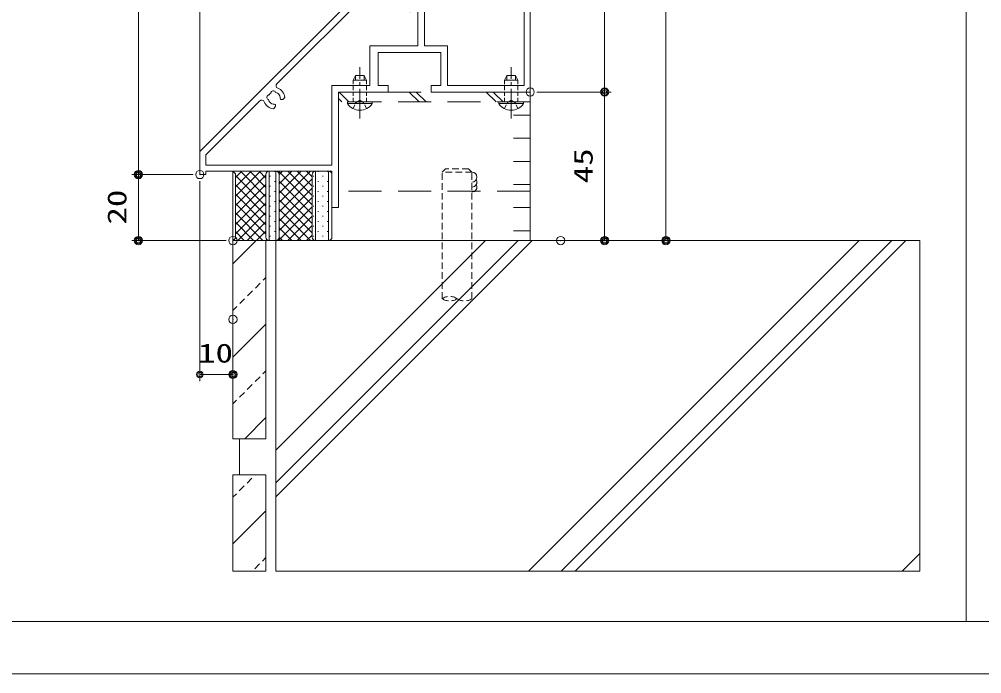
# Model space of a CAD drawing. Units: millimetres, scale not verified. Extents: x -584 to 584, y -818 to 818.
# Drawn here: x -264.2 to 27.2, y -818.1 to -619.9 of the extents above; entities that cross this region are included whole.
import ezdxf
from ezdxf.enums import TextEntityAlignment as Align

# ---------------------------------------------------------------- set-up
doc = ezdxf.new("R2010")
doc.units = ezdxf.units.MM
doc.header["$LTSCALE"] = 5
doc.header["$PDMODE"] = 32
doc.header["$PDSIZE"] = 2.5
for name, pattern in [('CHAIN2', [12, 9, -1, 1, -1]), ('DASHED1', [1.8, 1.2, -0.6]), ('DASHED2', [3, 2, -1])]:
    doc.linetypes.add(name, pattern=pattern)
for name, color, linetype, lineweight in [('0-0_Defpoints', 7, 'Continuous', 9), ('0-1_KATAZAI', 7, 'Continuous', 9), ('0-2_0', 7, 'Continuous', 9), ('0-4_USERZ', 3, 'Continuous', 9), ('0-A_PARTS2', 134, 'Continuous', 9), ('0-B_SYMBOLS2', 134, 'Continuous', 9), ('0-C_補助線', 134, 'Continuous', 9), ('0-E_PARTS3', 134, 'Continuous', 9), ('1-0_osamari-u-', 4, 'Continuous', 9)]:
    doc.layers.add(name, color=color, linetype=linetype, lineweight=lineweight)
doc.styles.add('ＭＳ ゴシック', font='')
doc.styles.get('ＭＳ ゴシック').set_extended_font_data('MS Gothic')

# ---------------------------------------------------------------- blocks, each defined once
blk = doc.blocks.new('U22')
at = {"layer": '0-A_PARTS2'}
for p, q in [((55, 0), (65, 0)), ((125, 0), (65, 0)), ((125, 0), (145, 0)), ((50, -5), (50, -100)), ((50, -100), (50, -5)), ((70, -5), (70, -100)), ((70, -5), (70, -100)), ((120, -100), (120, -5)), ((120, -100), (120, -5)), ((150, -5), (150, -100)), ((55, -105), (0, -105)), ((65, -105), (55, -105)), ((65, -105), (125, -105)), ((145, -105), (125, -105))]:
    blk.add_line(p, q, dxfattribs=at)
blk.add_lwpolyline([(0, -105), (3.75, -101.25), (3.75, -3.75), (0, 0), (55, 0)], dxfattribs=at)
for centre, start, end in [((55, -5), 90, 180), ((55, -5), 90, 180), ((65, -5), 0, 90), ((65, -5), 0, 90), ((125, -5), 90, 180), ((125, -5), 90, 180), ((145, -5), 0, 90), ((55, -100), 180, 270), ((55, -100), 180, 270), ((65, -100), 270, 0), ((65, -100), 270, 0), ((125, -100), 180, 270), ((125, -100), 180, 270), ((145, -100), 270, 0)]:
    blk.add_arc(centre, 5, start, end, dxfattribs=at)
at = {"layer": '0-B_SYMBOLS2'}
for p, q in [((41.74, 0), (3.75, -37.99)), ((27.6, 0), (3.75, -23.85)), ((13.46, 0), (3.75, -9.71)), ((50, -38.7), (11.3, 0)), ((50, -24.56), (25.44, 0)), ((50, -10.42), (39.58, 0)), ((53.87, -0.14), (53.72, 0)), ((55, 0), (65, 0)), ((63.38, -0.72), (63.38, 0)), ((125, 0), (65, 0)), ((120, -51.01), (68.99, 0)), ((117.57, 0), (70, -47.57)), ((103.43, 0), (70, -33.43)), ((89.29, 0), (70, -19.29)), ((75.15, 0), (70, -5.15)), ((120, -36.86), (83.14, 0)), ((120, -22.72), (97.28, 0)), ((120, -8.58), (111.42, 0)), ((125, 0), (145, 0)), ((129.23, -0.72), (129.23, 0)), ((143.38, -0.72), (143.38, 0)), ((50, -5.88), (3.75, -52.13)), ((50, -52.85), (3.75, -6.6)), ((50, -5), (50, -100)), ((50, -100), (50, -5)), ((56.3, -7.8), (56.3, -6.8)), ((70, -5), (70, -100)), ((70, -5), (70, -100)), ((120, -11.72), (70, -61.72)), ((120, -100), (120, -5)), ((120, -100), (120, -5)), ((122.15, -7.8), (122.15, -6.8)), ((136.3, -7.8), (136.3, -6.8)), ((150, -5), (150, -100)), ((50, -20.02), (3.75, -66.27)), ((50, -66.99), (3.75, -20.74)), ((56.3, -22.95), (56.3, -21.95)), ((63.38, -15.87), (63.38, -14.87)), ((120, -65.15), (70, -15.15)), ((120, -25.86), (70, -75.86)), ((122.15, -22.95), (122.15, -21.95)), ((129.23, -15.87), (129.23, -14.87)), ((136.3, -22.95), (136.3, -21.95)), ((143.38, -15.87), (143.38, -14.87)), ((50, -34.17), (3.75, -80.42)), ((50, -81.13), (3.75, -34.88)), ((56.3, -38.1), (56.3, -37.1)), ((63.38, -31.02), (63.38, -30.02)), ((120, -79.29), (70, -29.29)), ((120, -40), (70, -90)), ((120, -93.43), (70, -43.43)), ((122.15, -38.1), (122.15, -37.1)), ((129.23, -31.02), (129.23, -30.02)), ((136.3, -38.1), (136.3, -37.1)), ((143.38, -31.02), (143.38, -30.02)), ((50, -48.31), (3.75, -94.56)), ((50, -95.27), (3.75, -49.02)), ((56.3, -53.25), (56.3, -52.25)), ((63.38, -46.17), (63.38, -45.17)), ((120, -54.14), (69.14, -105)), ((117.43, -105), (70, -57.57)), ((122.15, -53.25), (122.15, -52.25)), ((129.23, -46.17), (129.23, -45.17)), ((136.3, -53.25), (136.3, -52.25)), ((143.38, -46.17), (143.38, -45.17)), ((45.58, -105), (3.75, -63.17)), ((50, -62.45), (7.45, -105)), ((56.3, -68.4), (56.3, -67.4)), ((63.38, -61.32), (63.38, -60.32)), ((103.28, -105), (70, -71.72)), ((120, -68.28), (83.28, -105)), ((122.15, -68.4), (122.15, -67.4)), ((129.23, -61.32), (129.23, -60.32)), ((136.3, -68.4), (136.3, -67.4)), ((143.38, -61.32), (143.38, -60.32)), ((31.44, -105), (3.75, -77.31)), ((50, -76.59), (21.59, -105)), ((56.3, -83.55), (56.3, -82.55)), ((63.38, -76.47), (63.38, -75.47)), ((89.14, -105), (70, -85.86)), ((120, -82.43), (97.43, -105)), ((122.15, -83.55), (122.15, -82.55)), ((129.23, -76.47), (129.23, -75.47)), ((136.3, -83.55), (136.3, -82.55)), ((143.38, -76.47), (143.38, -75.47)), ((17.3, -105), (3.75, -91.45)), ((50, -90.73), (35.73, -105)), ((56.3, -98.7), (56.3, -97.7)), ((63.38, -91.62), (63.38, -90.62)), ((75, -105), (70, -100)), ((120, -96.57), (111.57, -105)), ((122.15, -98.7), (122.15, -97.7)), ((129.23, -91.62), (129.23, -90.62)), ((136.3, -98.7), (136.3, -97.7)), ((143.38, -91.62), (143.38, -90.62)), ((55, -105), (0, -105)), ((3.16, -105), (1.58, -103.42)), ((51.41, -103.47), (49.88, -105)), ((65, -105), (55, -105)), ((65, -105), (125, -105)), ((145, -105), (125, -105))]:
    blk.add_line(p, q, dxfattribs=at)
blk.add_lwpolyline([(0, -105), (3.75, -101.25), (3.75, -3.75), (0, 0), (55, 0)], dxfattribs=at)
for centre, start, end in [((55, -5), 90, 180), ((55, -5), 90, 180), ((65, -5), 0, 90), ((65, -5), 0, 90), ((125, -5), 90, 180), ((125, -5), 90, 180), ((145, -5), 0, 90), ((55, -100), 180, 270), ((55, -100), 180, 270), ((65, -100), 270, 0), ((65, -100), 270, 0), ((125, -100), 180, 270), ((125, -100), 180, 270), ((145, -100), 270, 0)]:
    blk.add_arc(centre, 5, start, end, dxfattribs=at)
at = {"layer": '0-C_補助線'}
for p, q in [((0, -105), (0, 0)), ((55, -105), (55, 0)), ((65, 0), (65, -105)), ((125, -105), (125, 0)), ((145, 0), (145, -105))]:
    blk.add_line(p, q, dxfattribs=at)
blk = doc.blocks.new('U24')
at = {"layer": '0-E_PARTS3', "linetype": 'DASHED2'}
for p, q in [((-17.5, 0), (-22.5, -5)), ((-22.5, -196.53), (-22.5, -5)), ((22.5, -5), (-22.5, -5)), ((22.5, -196.53), (22.5, -5))]:
    blk.add_line(p, q, dxfattribs=at)
blk.add_lwpolyline([(22.5, -5), (17.5, 0), (-17.5, 0)], dxfattribs=at)
at = {"layer": '0-E_PARTS3'}
for centre, end in [((22.5, -12.5), 90.00151), ((22.5, -20), 30.00151), ((22.5, -27.5), 30.00151)]:
    blk.add_arc(centre, 7.5, 270.00151, end, dxfattribs=at)
at = {"layer": '0-E_PARTS3', "linetype": 'DASHED2'}
for centre, radius, start, end in [((-11.25, -213.08), 20.01, 55.78298, 124.22003), ((-11.25, -179.99), 20.01, 235.78298, 304.22004), ((11.25, -180.01), 19.99, 235.76229, 304.24073)]:
    blk.add_arc(centre, radius, start, end, dxfattribs=at)
blk = doc.blocks.new('DOT1')
at = {"layer": '0-2_0'}
blk.add_line((0, 0), (-5, 0), dxfattribs=at)
for radius in [2.5, 1.62]:
    blk.add_circle((0, 0), radius, dxfattribs=at)
blk = doc.blocks.new('WAKU-D1')
at = {"layer": '0-1_KATAZAI'}
for p, q in [((195, -9), (195, -160)), ((-21.25, -18.5), (-25, -18.5)), ((-20.34, -18.89), (-19.66, -19.61)), ((-17.5, -18.75), (-17.5, -17.5)), ((-2.5, -42.5), (-22.5, -42.5)), ((195, -160), (379.99, -160)), ((379.99, -170), (328.07, -170)), ((379.99, -242.5), (379.99, -170)), ((570, -491), (575, -491)), ((575, -491), (575, -500))]:
    blk.add_line(p, q, dxfattribs=at)
for points in [[(0, -40), (0, 0), (450.01, 0)], [(450.01, 0), (450.01, -150), (440.01, -150), (440.01, -134.99), (389.99, -134.99), (389.99, -230), (440.01, -230), (440.01, -215), (450.01, -215), (450.01, -290)], [(-22.5, -12.5), (-32.5, -12.5), (-32.5, -47.5)], [(575, -500), (540, -500), (290, -250), (290, -170), (195, -170), (195, -215), (244.98, -215), (244.98, -225), (185, -225), (185, -9), (150, -9), (150, -40), (142.5, -40), (142.5, -9), (29.94, -9)], [(440.01, -124.99), (440.01, -9), (195, -9)], [(-25, -40), (-25, -30.5), (-22, -27.5), (-25, -24.5), (-25, -18.5)], [(23.98, -21.93), (23.53, -21.48), (21.56, -21.14)], [(30.5, -20.43), (30.5, -22.25), (28.5, -24.25), (27.81, -24.25), (26.39, -23.66)], [(19.02, -38.95), (19.59, -39.21), (21.56, -38.86)], [(26.39, -36.34), (27.81, -35.75), (28.5, -35.75), (30.5, -37.75), (30.5, -41.5)], [(33, -44), (45, -44), (45, -50), (-30, -50)], [(379.99, -160), (379.99, -124.99), (440.01, -124.99)], [(319.87, -177.33), (321.02, -178.97), (321.02, -179.6)], [(321.5, -182.53), (322.09, -183.95), (322.58, -184.44), (325.4, -184.44), (328.46, -181.38)], [(300, -198.06), (300, -245.86), (437.68, -383.54)], [(309.61, -191.02), (308.98, -191.01), (307.34, -189.87)], [(311.39, -198.46), (314.44, -195.4), (314.44, -192.57), (313.95, -192.08), (312.53, -191.49)], [(561, -300), (440.01, -300), (440.01, -242.5), (379.99, -242.5)], [(450.01, -290), (625, -290), (625, -300), (570, -300), (570, -491)], [(463.28, -409.14), (545.14, -491), (561, -491), (561, -300)], [(458.21, -371.54), (461.26, -374.6), (461.26, -377.42), (460.77, -377.91), (459.35, -378.5)], [(456.43, -378.98), (455.8, -378.98), (454.16, -380.13)], [(466.69, -392.66), (467.84, -391.02), (467.84, -390.39)], [(468.32, -387.47), (468.91, -386.05), (469.4, -385.56), (472.22, -385.56), (475.28, -388.61)]]:
    blk.add_lwpolyline(points, dxfattribs=at)
for centre, radius, start, end in [((-22.5, -17.5), 5, 360, 90), ((29.94, -14), 5, 89.99997, 241.75769), ((-21.25, -19.75), 1.25, 43.60282, 90), ((-18.75, -18.75), 1.25, 223.60282, 360), ((13.86, -25.7), 3.75, 65.95278, 224.04722), ((20, -30), 9, 169.14685, 190.85315), ((20, -30), 9, 80, 120.85315), ((20, -30), 9, 44.79283, 63.7398), ((20, -32.5), 16, 48.9855, 61.75769), ((-22.5, -40), 2.5, 180, 270), ((-2.5, -40), 2.5, 270, 0), ((13.86, -34.3), 3.75, 135.95278, 294.04722), ((20, -30), 9, 239.14685, 263.7398), ((20, -30), 9, 280, 315.20717), ((33, -41.5), 2.5, 180, 270), ((-30, -47.5), 2.5, 180, 270), ((311.2, -175.11), 3.75, 20.95279, 179.04722), ((312.5, -182.49), 9, 35.00001, 75.85316), ((328.07, -172.5), 2.5, 90, 212.70191), ((312.5, -182.49), 16, 3.98551, 32.70191), ((305.11, -181.19), 3.75, 90.95279, 249.04722), ((312.5, -182.49), 9, 194.14685, 235.00001), ((312.5, -182.49), 9, 124.14685, 145.85316), ((312.5, -182.49), 9, 359.79284, 18.7398), ((302.5, -198.06), 2.5, 57.27956, 180), ((312.5, -182.49), 16, 237.27956, 266.01451), ((312.5, -182.49), 9, 251.26021, 270.20717), ((459.32, -387.5), 16, 93.98549, 160.15066), ((459.32, -387.5), 9, 89.79283, 108.73979), ((440.51, -380.71), 4, 224.99999, 340.15066), ((451.93, -388.8), 3.75, 110.95278, 269.04721), ((459.32, -387.5), 9, 124.99999, 165.85315), ((459.32, -387.5), 9, 214.14684, 235.85315), ((459.32, -387.5), 9, 284.14684, 324.99999), ((459.32, -387.5), 16, 289.84933, 356.01449), ((459.32, -387.5), 9, 341.2602, 0.20716), ((458.02, -394.89), 3.75, 180.95278, 339.04721), ((466.11, -406.31), 4, 109.84933, 224.99999)]:
    blk.add_arc(centre, radius, start, end, dxfattribs=at)
blk = doc.blocks.new('U13')
at = {"layer": '0-E_PARTS3'}
for p, q in [((-2.54, 18.75), (0, 18.75)), ((0, 18.75), (0, -18.75)), ((33, 10), (33, -10)), ((40, 6.5), (33, 10)), ((33.15, 10), (33, 10)), ((33.15, 6.73), (39.54, 6.73)), ((40, 6.5), (40, -6.5)), ((40, -6.5), (33, -10)), ((33.15, -10), (33, -10)), ((33.15, -6.73), (39.54, -6.73))]:
    blk.add_line(p, q, dxfattribs=at)
at = {"layer": '0-E_PARTS3', "linetype": 'CHAIN2'}
blk.add_line((-25, 0), (52.5, 0), dxfattribs=at)
at = {"layer": '0-E_PARTS3', "linetype": 'DASHED1'}
for p, q in [((0, 10), (33.15, 10)), ((0, -10), (33.15, -10))]:
    blk.add_line(p, q, dxfattribs=at)
at = {"layer": '0-E_PARTS3'}
blk.add_lwpolyline([(-2.54, 18.75), (-2.54, -18.75), (0, -18.75)], dxfattribs=at)
at = {"layer": '0-E_PARTS3', "linetype": 'DASHED1'}
for points in [[(-10.05, 10.25), (-0.77, 5.72), (2.28, 0)], [(-10.05, -10.25), (-0.77, -5.72), (2.28, 0)]]:
    blk.add_lwpolyline(points, dxfattribs=at)
at = {"layer": '0-E_PARTS3'}
blk.add_arc((10.13, 0), 22.63, 124.06671, 235.93329, dxfattribs=at)

msp = doc.modelspace()

# ---------------------------------------------------------------- linework, layer by layer
at = {"layer": '0-0_Defpoints', "color": 1, "linetype": 'DASHED2'}
msp.add_lwpolyline([(584.5, -818.1), (-584.5, -818.1), (-584.5, 818.1), (584.5, 818.1)], close=True, dxfattribs=at)
at = {"layer": '0-0_Defpoints', "color": 1}
msp.add_lwpolyline([(-539.5, 763.1), (-539.5, -818.1), (584.5, -818.1), (584.5, 763.1)], close=True, dxfattribs=at)
at = {"layer": '0-0_Defpoints'}
for p in [(-109.489, -641.9), (-86.94, -641.9), (-228.091, -666.898), (-209.489, -666.898), (-228.091, -686.898), (-199.489, -686.898), (-100.229, -686.898), (-86.94, -686.898), (-86.94, -686.898), (-68.391, -686.898), (-199.489, -710.774), (-199.489, -727.471)]:
    msp.add_point(p, dxfattribs=at)
at = {"layer": '0-4_USERZ'}
for p, q in [((-209.489, -428.463), (-209.489, -659.898)), ((-228.091, -493.898), (-228.091, -664.898)), ((-86.94, -493.898), (-86.94, -639.9)), ((-68.391, -493.898), (-68.391, -684.898)), ((-107.489, -641.9), (-84.94, -641.9)), ((-107.489, -641.9), (-84.94, -641.9)), ((-86.94, -643.9), (-86.94, -684.898)), ((-211.489, -666.898), (-230.091, -666.898)), ((-211.489, -666.898), (-230.091, -666.898)), ((-228.091, -668.898), (-228.091, -684.898)), ((-209.489, -668.898), (-209.489, -729.471)), ((-201.489, -686.898), (-230.091, -686.898)), ((-192.473, -686.898), (-199.489, -693.914)), ((-186.489, -764.527), (-108.86, -686.898)), ((-186.489, -760.285), (-113.102, -686.898)), ((-186.489, -750.385), (-123.002, -686.898)), ((-110.011, -787.045), (-9.865, -686.898)), ((-100.111, -787.045), (0.035, -686.898)), ((-98.229, -686.898), (-84.94, -686.898)), ((-95.869, -787.045), (4.278, -686.898)), ((-84.94, -686.898), (-66.391, -686.898)), ((-189.489, -698.078), (-190.306, -698.895)), ((-193.558, -702.148), (-195.043, -703.633)), ((-191.19, -699.779), (-192.675, -701.264)), ((-195.927, -704.516), (-197.412, -706.001)), ((-198.296, -706.885), (-199.489, -708.078)), ((-189.489, -712.198), (-199.489, -722.198)), ((-199.489, -712.774), (-199.489, -729.471)), ((-207.489, -727.471), (-201.489, -727.471)), ((-191.26, -728.134), (-192.745, -729.619)), ((-189.489, -726.362), (-190.376, -727.25)), ((-193.629, -730.503), (-195.114, -731.988)), ((-195.998, -732.871), (-197.483, -734.356)), ((-198.367, -735.24), (-199.489, -736.362)), ((-189.489, -740.482), (-195.905, -746.898)), ((-193.7, -758.858), (-195.185, -760.342)), ((-192.74, -757.898), (-192.816, -757.974)), ((-196.069, -761.226), (-197.554, -762.711)), ((-198.437, -763.595), (-199.489, -764.646)), ((-189.489, -768.766), (-199.489, -778.766)), ((-189.489, -782.931), (-190.518, -783.96)), ((3.126, -787.045), (8.511, -781.659)), ((-191.402, -784.844), (-192.887, -786.329))]:
    msp.add_line(p, q, dxfattribs=at)
at = {"layer": '0-4_USERZ', "color": 4}
msp.add_line((-197.489, -757.898), (-197.489, -746.898), dxfattribs=at)
at = {"layer": '0-4_USERZ', "color": 7}
for points in [[(-528.26, -802.288), (22.5, -802.288), (22.5, -27.5), (-528.26, -27.5)], [(22.5, -802.288), (573.26, -802.288), (573.26, -27.5), (22.5, -27.5)]]:
    msp.add_lwpolyline(points, close=True, dxfattribs=at)
at = {"layer": '0-4_USERZ', "color": 4}
msp.add_lwpolyline([(-189.489, -686.898), (-199.489, -686.898), (-199.489, -746.898), (-189.489, -746.898)], close=True, dxfattribs=at)
at = {"layer": '0-4_USERZ'}
for points in [[(-189.489, -686.898), (-199.489, -686.898), (-199.489, -746.898), (-189.489, -746.898)], [(8.511, -787.045), (-186.489, -787.045), (-186.489, -686.898), (8.511, -686.898)], [(-189.489, -757.898), (-199.489, -757.898), (-199.489, -787.048), (-189.489, -787.048)]]:
    msp.add_lwpolyline(points, close=True, dxfattribs=at)
at = {"layer": '0-4_USERZ', "color": 7}
msp.add_lwpolyline([(-186.489, -787.045), (-186.489, -686.898), (8.511, -686.898), (8.511, -787.045)], dxfattribs=at)
at = {"layer": '0-4_USERZ', "color": 4}
msp.add_lwpolyline([(-189.489, -787.048), (-189.489, -757.898), (-199.489, -757.898), (-199.489, -787.048)], dxfattribs=at)
at = {"layer": '0-A_PARTS2', "linetype": 'DASHED2'}
for p, q in [((-167.489, -643.883), (-166.472, -644.9)), ((-167.349, -641.9), (-164.349, -644.9)), ((-146.137, -641.9), (-143.137, -644.9)), ((-144.014, -641.9), (-141.014, -644.9)), ((-122.803, -641.9), (-119.803, -644.9)), ((-120.68, -641.9), (-117.68, -644.9))]:
    msp.add_line(p, q, dxfattribs=at)
for points in [[(-109.489, -644.9), (-167.489, -644.9), (-167.489, -641.9), (-109.489, -641.9)], [(-109.489, -671.9), (-167.489, -671.9), (-167.489, -641.9), (-109.489, -641.9)], [(-109.489, -644.9), (-167.489, -644.9), (-167.489, -641.9), (-109.489, -641.9)]]:
    msp.add_lwpolyline(points, close=True, dxfattribs=at)
at = {"layer": '1-0_osamari-u-'}
for p, q in [((-109.489, -641.9), (-109.489, -686.898)), ((-109.489, -648.9), (-114.489, -648.9)), ((-109.489, -655.9), (-114.489, -655.9)), ((-109.489, -662.9), (-114.489, -662.9)), ((-109.489, -669.9), (-114.489, -669.9)), ((-109.489, -676.9), (-114.489, -676.9)), ((-109.489, -683.9), (-114.489, -683.9))]:
    msp.add_line(p, q, dxfattribs=at)

# ---------------------------------------------------------------- block references
at = {"layer": '0-1_KATAZAI', "xscale": 0.2, "yscale": 0.2, "rotation": 270}
msp.add_blockref('WAKU-D1', (-109.489, -551.898), dxfattribs=at)
at = {"layer": '0-2_0', "xscale": 0.2, "yscale": 0.2}
msp.add_blockref('U22', (-199.489, -665.898), dxfattribs=at)
at = {"layer": '0-4_USERZ', "xscale": 0.4, "yscale": 0.4}
for p, rotation in [((-86.94, -641.9), 270), ((-86.94, -641.9), 90), ((-228.091, -666.898), 270), ((-228.091, -666.898), 90), ((-228.091, -686.898), 270), ((-86.94, -686.898), 270), ((-68.391, -686.898), 270), ((-209.489, -727.471), 180)]:
    msp.add_blockref('DOT1', p, dxfattribs=dict(at, rotation=rotation))
msp.add_blockref('DOT1', (-199.489, -727.471), dxfattribs=at)
at = {"layer": '0-E_PARTS3', "xscale": 0.2, "yscale": 0.2, "rotation": 90}
for p in [(-161.061, -644.9), (-115.22, -644.9)]:
    msp.add_blockref('U13', p, dxfattribs=at)
at = {"layer": '0-E_PARTS3', "xscale": 0.2, "yscale": 0.2}
msp.add_blockref('U24', (-131.609, -665.192), dxfattribs=at)

# ---------------------------------------------------------------- texts
at = {"layer": '0-4_USERZ', "style": 'ＭＳ ゴシック', "width": 1.35}
for s, p in [('45', (-88.83, -669.542)), ('20', (-229.98, -682.041))]:
    msp.add_text(s, height=5.755, rotation=90, dxfattribs=at).set_placement(p, align=Align.BOTTOM_LEFT)
msp.add_text('10', height=5.755, dxfattribs=at).set_placement((-210.017, -725.581), align=Align.BOTTOM_LEFT)

doc.saveas('drawing.dxf')
